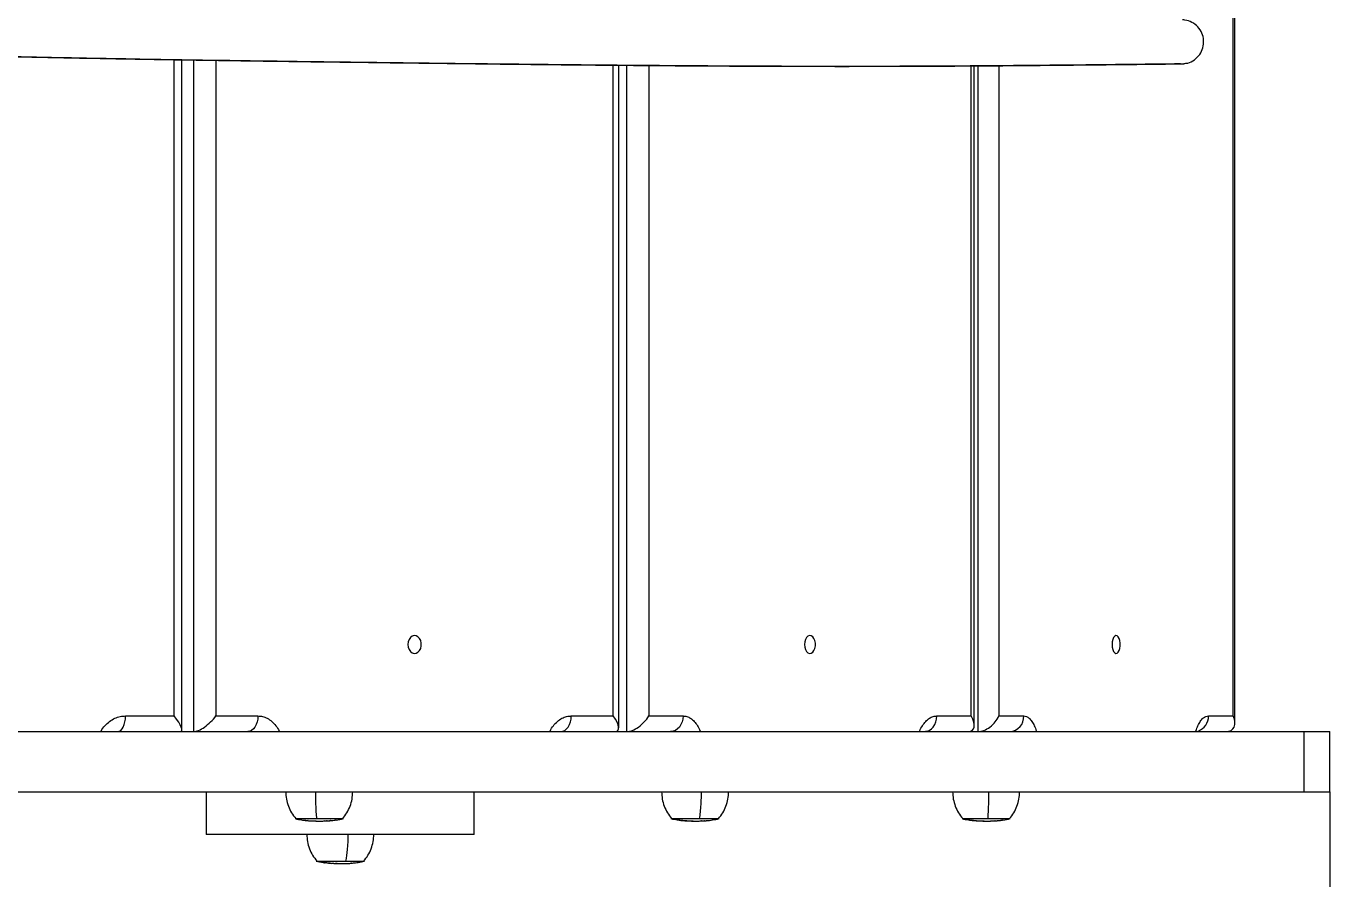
# Model space of a CAD drawing. Header units: millimetres. Extents: x -4444 to 4178, y -4283 to 3184.
# Drawn here: x 2095 to 2678, y 700 to 1082 of the extents above; entities that cross this region are included whole.
import ezdxf

# ---------------------------------------------------------------- set-up
doc = ezdxf.new("R2010")
doc.units = ezdxf.units.MM
doc.layers.add('DIKOM_ОБЪЕКТ', color=7, linetype='Continuous')
doc.layers.add('DIKOM_РАЗМЕР_ОБЪЕКТА', color=7, linetype='Continuous')
doc.styles.add('style1', font='arial.ttf', dxfattribs={"width": 0.8})
doc.dimstyles.new('1-50', dxfattribs={"dimtxt": 300, "dimasz": 200, "dimexe": 100, "dimexo": 0, "dimgap": 100, "dimtad": 1, "dimtxsty": 'style1', "dimcen": 200, "dimclrd": 7, "dimclre": 7, "dimclrt": 7, "dimadec": 1, "dimazin": 2, "dimtfac": 1, "dimtmove": 0, "dimatfit": 2, "dimfxl": 0, "dimlwd": 25, "dimlwe": 18, "dimarcsym": 0})

# ---------------------------------------------------------------- blocks, each defined once
blk = doc.blocks.new('*D9')
at = {"layer": 'Defpoints', "color": 0, "transparency": 16777216}
for p in [(-2113.42, 739.21), (2678.46, 739.21), (2678.46, -2367.61)]:
    blk.add_point(p, dxfattribs=at)
at = {"layer": 'DIKOM_РАЗМЕР_ОБЪЕКТА', "color": 7, "lineweight": 18, "transparency": 16777216}
for p, q in [((-2113.42, 739.21), (-2113.42, -2467.61)), ((2678.46, 739.21), (2678.46, -2467.61))]:
    blk.add_line(p, q, dxfattribs=at)
at = {"layer": 'DIKOM_РАЗМЕР_ОБЪЕКТА', "color": 7, "lineweight": 25, "transparency": 16777216}
blk.add_line((-1913.42, -2367.61), (2478.46, -2367.61), dxfattribs=at)
at = {"layer": 'DIKOM_РАЗМЕР_ОБЪЕКТА', "color": 7, "transparency": 16777216}
for points in [[(-1913.42, -2334.27), (-1913.42, -2400.94), (-2113.42, -2367.61)], [(2478.46, -2334.27), (2478.46, -2400.94), (2678.46, -2367.61)]]:
    blk.add_solid(points, dxfattribs=at)
at = {"layer": 'DIKOM_РАЗМЕР_ОБЪЕКТА', "color": 7, "transparency": 16777216, "insert": (158.47, -2114.43), "char_height": 300, "attachment_point": 5, "style": 'style1'}
blk.add_mtext('4800', dxfattribs=at)

msp = doc.modelspace()

# ---------------------------------------------------------------- linework, layer by layer
at = {"layer": 'DIKOM_ОБЪЕКТ', "color": 7, "linetype": 'Continuous', "lineweight": 15}
for p, q in [((2635.918, 770.102), (2635.918, 1408.326)), ((2635.188, 773.214), (2635.188, 1405.214)), ((2160.892, 773.214), (2160.892, 1067.137)), ((2164.414, 767.139), (2164.414, 1067.078)), ((2169.768, 766.214), (2169.768, 1066.996)), ((2179.644, 1066.846), (2179.644, 773.214)), ((2357.597, 773.214), (2357.597, 1064.679)), ((2359.999, 767.936), (2359.999, 1064.657)), ((2363.717, 766.214), (2363.717, 1064.627)), ((2373.536, 1064.548), (2373.536, 773.214)), ((2517.756, 773.214), (2517.756, 1064.369)), ((2519.215, 768.937), (2519.215, 1064.378)), ((2520.884, 766.214), (2520.884, 1064.389)), ((2530.266, 1064.457), (2530.266, 773.214)), ((2139.195, 773.214), (2160.892, 773.214)), ((2179.644, 773.214), (2198.495, 773.214)), ((2338.746, 773.214), (2357.597, 773.214)), ((2373.536, 773.214), (2388.813, 773.214)), ((2502.478, 773.214), (2517.756, 773.214)), ((2530.266, 773.214), (2541.381, 773.214)), ((2624.074, 773.214), (2635.188, 773.214)), ((1465.384, 766.214), (2666.92, 766.214)), ((2135.748, 766.214), (2136.35, 766.331)), ((2334.405, 766.214), (2334.985, 766.331)), ((2666.92, 739.214), (2666.92, 766.214)), ((2666.92, 766.214), (2678.457, 766.214)), ((2678.457, 739.214), (2678.457, 766.214)), ((1465.384, 739.214), (2666.92, 739.214)), ((2175.361, 739.214), (2175.361, 720.166)), ((2295.36, 720.166), (2295.36, 739.214)), ((2666.92, 739.214), (2678.457, 739.214)), ((2215.118, 727.214), (2224.803, 727.214)), ((2218.068, 726.672), (2217.983, 726.67)), ((2217.983, 726.67), (2218.435, 726.603)), ((2218.435, 726.603), (2218.525, 726.6)), ((2219.214, 726.51), (2219.435, 726.471)), ((2219.435, 726.471), (2219.891, 726.42)), ((2219.685, 726.435), (2219.685, 726.443)), ((2219.694, 726.434), (2219.685, 726.435)), ((2219.694, 726.434), (2219.694, 726.442)), ((2219.891, 726.42), (2220.346, 726.384)), ((2220.876, 726.325), (2221.328, 726.289)), ((2220.992, 726.322), (2220.876, 726.325)), ((2221.328, 726.289), (2221.449, 726.291)), ((2222.498, 726.207), (2224.377, 726.162)), ((2222.54, 726.186), (2222.54, 726.171)), ((2224.803, 727.214), (2236.718, 727.214)), ((2224.862, 726.162), (2225.632, 726.162)), ((2225.476, 726.162), (2225.788, 726.162)), ((2225.632, 726.162), (2225.708, 726.162)), ((2226.071, 726.162), (2226.302, 726.162)), ((2226.087, 726.162), (2226.322, 726.162)), ((2226.328, 726.162), (2227.378, 726.162)), ((2227.358, 726.162), (2227.523, 726.162)), ((2227.523, 726.162), (2228.056, 726.169)), ((2227.929, 726.181), (2228.381, 726.194)), ((2228.056, 726.169), (2227.929, 726.181)), ((2228.056, 726.169), (2228.056, 726.184)), ((2228.381, 726.194), (2228.578, 726.192)), ((2229.195, 726.228), (2229.647, 726.254)), ((2229.401, 726.232), (2229.195, 726.228)), ((2229.647, 726.254), (2229.858, 726.257)), ((2230.589, 726.285), (2230.508, 726.279)), ((2230.961, 726.314), (2233.016, 726.544)), ((2231.959, 726.459), (2233.219, 726.625)), ((2232.045, 726.453), (2232.809, 726.55)), ((2232.809, 726.571), (2232.809, 726.55)), ((2233.219, 726.625), (2233.468, 726.631)), ((2383.407, 727.214), (2396.258, 727.214)), ((2386.254, 726.678), (2386.85, 726.67)), ((2387.297, 726.603), (2386.741, 726.593)), ((2386.741, 726.593), (2386.75, 726.592)), ((2386.85, 726.67), (2387.297, 726.603)), ((2387.066, 726.567), (2388.284, 726.471)), ((2388.093, 726.448), (2387.332, 726.53)), ((2388.284, 726.471), (2388.735, 726.42)), ((2388.383, 726.435), (2388.383, 726.46)), ((2388.393, 726.434), (2388.383, 726.435)), ((2388.393, 726.434), (2388.393, 726.459)), ((2388.451, 726.408), (2388.451, 726.452)), ((2388.68, 726.372), (2388.451, 726.408)), ((2388.735, 726.42), (2389.079, 726.331)), ((2389.217, 726.318), (2389.707, 726.325)), ((2390.153, 726.289), (2389.68, 726.294)), ((2389.707, 726.325), (2390.153, 726.289)), ((2390.786, 726.207), (2392.665, 726.162)), ((2393.17, 726.162), (2393.497, 726.162)), ((2393.497, 726.162), (2394.346, 726.162)), ((2394.247, 726.162), (2394.446, 726.162)), ((2394.85, 726.162), (2394.996, 726.162)), ((2395.012, 726.162), (2395.682, 726.162)), ((2396.258, 727.214), (2405.007, 727.214)), ((2396.435, 726.169), (2396.669, 726.181)), ((2396.669, 726.181), (2397.115, 726.194)), ((2397.115, 726.194), (2396.902, 726.193)), ((2397.735, 726.23), (2397.918, 726.228)), ((2397.918, 726.228), (2398.364, 726.254)), ((2398.364, 726.254), (2398.198, 726.255)), ((2400.612, 726.453), (2401.366, 726.55)), ((2400.646, 726.459), (2401.89, 726.625)), ((2401.224, 726.536), (2401.327, 726.548)), ((2513.728, 727.214), (2525.397, 727.214)), ((2516.693, 726.675), (2516.876, 726.67)), ((2516.876, 726.67), (2517.329, 726.603)), ((2517.329, 726.603), (2517.15, 726.595)), ((2517.406, 726.562), (2518.331, 726.471)), ((2518.256, 726.448), (2517.785, 726.511)), ((2518.331, 726.471), (2518.788, 726.42)), ((2518.489, 726.435), (2518.489, 726.453)), ((2518.498, 726.434), (2518.489, 726.435)), ((2518.498, 726.434), (2518.498, 726.452)), ((2518.884, 726.385), (2518.615, 726.408)), ((2518.788, 726.42), (2519.294, 726.35)), ((2519.612, 726.32), (2519.775, 726.325)), ((2519.775, 726.325), (2520.228, 726.289)), ((2520.228, 726.289), (2520.068, 726.293)), ((2521.107, 726.207), (2522.977, 726.162)), ((2521.124, 726.206), (2521.13, 726.206)), ((2521.127, 726.206), (2521.127, 726.175)), ((2523.629, 726.162), (2523.512, 726.163)), ((2523.616, 726.162), (2523.681, 726.162)), ((2523.681, 726.162), (2524.499, 726.162)), ((2524.385, 726.162), (2524.629, 726.162)), ((2524.997, 726.162), (2525.155, 726.162)), ((2525.156, 726.162), (2526.002, 726.162)), ((2525.397, 727.214), (2535.328, 727.214)), ((2525.979, 726.162), (2525.989, 726.162)), ((2526.454, 726.166), (2526.744, 726.169)), ((2526.744, 726.169), (2526.843, 726.181)), ((2526.843, 726.181), (2527.296, 726.194)), ((2527.296, 726.194), (2527.182, 726.192)), ((2528.003, 726.23), (2528.112, 726.228)), ((2528.112, 726.228), (2528.565, 726.254)), ((2528.565, 726.254), (2528.459, 726.256)), ((2529.549, 726.316), (2529.549, 726.313)), ((2529.571, 726.314), (2530.037, 726.366)), ((2530.881, 726.459), (2532.144, 726.625)), ((2530.893, 726.453), (2531.658, 726.55)), ((2530.987, 726.473), (2531.607, 726.542)), ((2531.658, 726.55), (2531.607, 726.542)), ((2532.144, 726.625), (2532.061, 726.628)), ((2295.36, 720.166), (2175.361, 720.166)), ((2224.561, 708.166), (2246.161, 708.166)), ((2227.677, 707.577), (2228.468, 707.585)), ((2228.212, 707.505), (2227.677, 707.577)), ((2228.96, 707.405), (2228.212, 707.502)), ((2228.468, 707.585), (2229.651, 707.424)), ((2228.911, 707.411), (2228.79, 707.427)), ((2228.818, 707.508), (2228.818, 707.537)), ((2228.818, 707.508), (2229.551, 707.413)), ((2229.551, 707.438), (2229.551, 707.413)), ((2231.339, 707.207), (2231.966, 707.212)), ((2232.408, 707.186), (2231.618, 707.18)), ((2231.966, 707.212), (2232.408, 707.186)), ((2233.266, 707.119), (2233.135, 707.12)), ((2233.205, 707.151), (2233.648, 707.137)), ((2233.648, 707.137), (2233.27, 707.12)), ((2234.019, 707.114), (2233.838, 707.114)), ((2233.886, 707.113), (2233.91, 707.113)), ((2233.91, 707.113), (2234.511, 707.113)), ((2235.482, 707.114), (2235.732, 707.114)), ((2235.485, 707.113), (2235.694, 707.113)), ((2235.694, 707.113), (2236.435, 707.113)), ((2235.732, 707.114), (2236.017, 707.115)), ((2236.9, 707.114), (2237.678, 707.132)), ((2237.95, 707.139), (2238.781, 707.159)), ((2239.923, 707.246), (2240.113, 707.248)), ((2240.113, 707.248), (2240.803, 707.306)), ((2240.451, 707.27), (2240.437, 707.269)), ((2240.803, 707.306), (2240.865, 707.319)), ((2242.775, 707.538), (2243.389, 707.63))]:
    msp.add_line(p, q, dxfattribs=at)
at = {"layer": 'DIKOM_ОБЪЕКТ', "color": 7, "linetype": 'Continuous', "lineweight": 15, "flags": 128}
for points in [[(2265.605, 805.214), (2265.739, 804.035), (2266.129, 802.961), (2266.74, 802.087), (2267.519, 801.491), (2268.395, 801.225), (2269.292, 801.315), (2270.129, 801.75), (2270.832, 802.494), (2271.338, 803.479), (2271.603, 804.618), (2271.603, 805.81), (2271.338, 806.95), (2270.832, 807.935), (2270.129, 808.678), (2269.292, 809.114), (2268.395, 809.203), (2267.519, 808.938), (2266.74, 808.342), (2266.129, 807.468), (2265.739, 806.393), (2265.605, 805.214)], [(2443.201, 805.214), (2443.31, 804.035), (2443.626, 802.961), (2444.122, 802.087), (2444.753, 801.491), (2445.463, 801.225), (2446.19, 801.315), (2446.868, 801.75), (2447.438, 802.494), (2447.848, 803.479), (2448.063, 804.618), (2448.063, 805.81), (2447.848, 806.95), (2447.438, 807.935), (2446.868, 808.678), (2446.19, 809.114), (2445.463, 809.203), (2444.753, 808.938), (2444.122, 808.342), (2443.626, 807.468), (2443.31, 806.393), (2443.201, 805.214)], [(2580.949, 805.214), (2581.028, 804.035), (2581.258, 802.961), (2581.619, 802.087), (2582.078, 801.491), (2582.594, 801.225), (2583.123, 801.315), (2583.617, 801.75), (2584.031, 802.494), (2584.329, 803.479), (2584.486, 804.618), (2584.486, 805.81), (2584.329, 806.95), (2584.031, 807.935), (2583.617, 808.678), (2583.123, 809.114), (2582.594, 809.203), (2582.078, 808.938), (2581.619, 808.342), (2581.258, 807.468), (2581.028, 806.393), (2580.949, 805.214)], [(2135.717, 766.214), (2136.396, 766.349), (2137.048, 766.747), (2137.649, 767.394), (2138.176, 768.265), (2138.609, 769.325), (2138.93, 770.535), (2139.128, 771.849), (2139.195, 773.214)], [(2198.495, 773.214), (2198.407, 771.849), (2198.145, 770.535), (2197.72, 769.325), (2197.148, 768.265), (2196.452, 767.394), (2195.657, 766.747), (2194.794, 766.349), (2193.897, 766.214)], [(2334.148, 766.214), (2335.045, 766.349), (2335.908, 766.747), (2336.703, 767.394), (2337.4, 768.265), (2337.971, 769.325), (2338.396, 770.535), (2338.658, 771.849), (2338.746, 773.214)], [(2388.813, 773.214), (2388.707, 771.849), (2388.392, 770.535), (2387.88, 769.325), (2387.19, 768.265), (2386.351, 767.394), (2385.393, 766.747), (2384.353, 766.349), (2383.272, 766.214)], [(2497.603, 766.265), (2498.018, 766.349), (2499.058, 766.747), (2500.016, 767.394), (2500.855, 768.265), (2501.544, 769.325), (2502.056, 770.535), (2502.372, 771.849), (2502.478, 773.214)]]:
    msp.add_lwpolyline(points, dxfattribs=at)
at = {"layer": 'DIKOM_ОБЪЕКТ', "color": 7, "linetype": 'Continuous', "lineweight": 15}
for centre, radius, start, end in [((2534.724, 772.868), 6.665, 273.321847, 2.974085), ((2617.122, 773.011), 6.954, 289.921233, 1.674193), ((2224.444, 767.997), 41.836, 257.120378, 261.227839), ((2224.444, 767.997), 41.836, 261.861901, 262.814776), ((2224.444, 767.997), 41.836, 263.320996, 263.770984), ((2224.444, 767.997), 41.836, 264.377936, 265.267529), ((2224.444, 767.997), 41.836, 265.89476, 266.843853), ((2227.393, 767.997), 41.836, 271.622286, 272.750673), ((2227.393, 767.997), 41.836, 273.378013, 274.379766), ((2227.393, 767.997), 41.836, 278.355432, 282.879622), ((2392.733, 767.997), 41.836, 257.120378, 261.087593), ((2392.733, 767.997), 41.836, 262.228688, 264.440525), ((2392.733, 767.997), 41.836, 264.990071, 265.181134), ((2392.733, 767.997), 41.836, 265.815107, 266.776901), ((2395.682, 767.997), 41.836, 270, 271.034625), ((2395.682, 767.997), 41.836, 271.669676, 272.812194), ((2395.682, 767.997), 41.836, 273.447581, 274.767099), ((2395.682, 767.997), 41.836, 278.67516, 282.879622), ((2523.053, 767.997), 41.836, 257.120378, 261.249644), ((2523.053, 767.997), 41.836, 261.883892, 262.238136), ((2523.053, 767.997), 41.836, 262.763064, 264.280212), ((2523.053, 767.997), 41.836, 264.844431, 265.282036), ((2523.053, 767.997), 41.836, 265.907203, 266.751927), ((2526.002, 767.997), 41.836, 270, 270.616922), ((2526.002, 767.997), 41.836, 271.614744, 272.740511), ((2526.002, 767.997), 41.836, 273.366505, 274.426539), ((2526.002, 767.997), 41.836, 278.333277, 282.879622), ((2233.886, 748.949), 41.836, 257.120378, 261.430588), ((2233.886, 748.949), 41.836, 265.007246, 266.509509), ((2236.835, 748.949), 41.836, 273.193349, 274.233796), ((2236.835, 748.949), 41.836, 274.87368, 274.983115), ((2236.835, 748.949), 41.836, 275.529307, 277.995019), ((2236.835, 748.949), 41.836, 278.99811, 282.879622)]:
    msp.add_arc(centre, radius, start, end, dxfattribs=at)
for centre, major_axis, ratio, start_param, end_param in [((2157.415, 773.214), (6.765, -6.765), 0.2659519, 6.0232504, 7.5940467), ((2175.046, 773.214), (6.555, 6.555), 0.3744676, 3.4998965, 5.0706929), ((2352.999, 773.214), (-6.555, 6.555), 0.3744676, 2.7832888, 4.3540851), ((2367.995, 773.214), (6.283, 6.283), 0.4913116, 3.5982654, 5.1690618), ((2512.215, 773.214), (-6.283, 6.283), 0.4913116, 2.6849199, 4.2557162), ((2523.996, 773.214), (5.949, 5.949), 0.6200636, 3.6966343, 5.2674307), ((2628.918, 773.214), (5.949, -5.949), 0.6200636, 5.7281436, 7.29894)]:
    msp.add_ellipse(centre, major_axis=major_axis, ratio=ratio, start_param=start_param, end_param=end_param, dxfattribs=at)
for points, knots in [([(2611.527, 1065.294), (2604.505, 1065.212), (2590.466, 1065.048), (2569.261, 1064.812), (2547.769, 1064.596), (2525.846, 1064.412), (2503.349, 1064.27), (2480.133, 1064.18), (2456.726, 1064.152), (2433.058, 1064.193), (2409.228, 1064.295), (2384.633, 1064.451), (2359.342, 1064.656), (2333.431, 1064.905), (2308.238, 1065.176), (2283.908, 1065.459), (2260.55, 1065.746), (2236.945, 1066.047), (2213.143, 1066.36), (2189.019, 1066.698), (2164.484, 1067.07), (2142.036, 1067.446), (2121.794, 1067.817), (2103.916, 1068.169), (2085.697, 1068.556), (2067.107, 1068.981), (2048.116, 1069.448), (2028.692, 1069.961), (2008.81, 1070.522), (1987.881, 1071.154), (1965.884, 1071.86), (1942.918, 1072.627), (1919.645, 1073.425), (1896.182, 1074.24), (1872.641, 1075.057), (1850.825, 1075.804), (1830.821, 1076.473), (1812.665, 1077.064), (1794.774, 1077.626), (1777.234, 1078.153), (1760.127, 1078.638), (1743.538, 1079.075), (1727.551, 1079.457), (1712.255, 1079.777), (1697.728, 1080.03), (1683.903, 1080.224), (1670.727, 1080.364), (1657.389, 1080.462), (1643.955, 1080.514), (1630.459, 1080.52), (1617.521, 1080.487), (1602.035, 1080.411), (1584.33, 1080.272), (1564.7, 1080.05), (1545.804, 1079.784), (1527.41, 1079.487), (1509.283, 1079.171), (1493.616, 1078.894), (1480.237, 1078.666), (1469.031, 1078.496), (1457.372, 1078.356), (1445.922, 1078.256), (1437.908, 1078.233), (1434.289, 1078.223)], [0, 0, 0, 0, 0.0240196, 0.0480246, 0.0720015, 0.0959393, 0.119831, 0.1436744, 0.167474, 0.1892628, 0.2110466, 0.2328499, 0.2546928, 0.2765913, 0.2985582, 0.3174489, 0.3364016, 0.3554202, 0.3744955, 0.393587, 0.4126528, 0.4316576, 0.4446742, 0.4576441, 0.4705647, 0.4834371, 0.4962661, 0.5090612, 0.5218361, 0.5346105, 0.5484335, 0.5623093, 0.5762459, 0.5902398, 0.6042823, 0.6183651, 0.6294504, 0.6405333, 0.6515944, 0.6626199, 0.673602, 0.68454, 0.6954415, 0.7063238, 0.7172129, 0.7281314, 0.7390908, 0.7500941, 0.7631109, 0.7761607, 0.7892129, 0.8022314, 0.824553, 0.8467965, 0.8689983, 0.8911872, 0.913386, 0.9356147, 0.9489694, 0.9623259, 0.9756749, 0.9890146, 1, 1, 1, 1]), ([(1434.332, 1078.273), (1436.27, 1078.274), (1442.307, 1078.279), (1451.671, 1078.338), (1463.634, 1078.449), (1475.898, 1078.615), (1488.638, 1078.825), (1501.028, 1079.042), (1515.022, 1079.288), (1530.679, 1079.559), (1548.258, 1079.841), (1566.256, 1080.092), (1584.919, 1080.303), (1601.747, 1080.438), (1616.491, 1080.514), (1628.846, 1080.551), (1641.703, 1080.553), (1655.146, 1080.513), (1668.478, 1080.426), (1681.637, 1080.296), (1694.537, 1080.126), (1708.05, 1079.905), (1722.236, 1079.626), (1737.087, 1079.288), (1753.13, 1078.883), (1770.363, 1078.409), (1788.751, 1077.868), (1807.559, 1077.284), (1826.692, 1076.666), (1846.054, 1076.022), (1869.272, 1075.231), (1896.318, 1074.293), (1927.003, 1073.229), (1954.955, 1072.28), (1980.047, 1071.461), (2002.279, 1070.773), (2023.907, 1070.149), (2044.98, 1069.584), (2065.406, 1069.076), (2085.227, 1068.619), (2104.48, 1068.209), (2123.32, 1067.838), (2144.963, 1067.444), (2169.207, 1067.043), (2195.909, 1066.645), (2222.118, 1066.287), (2247.998, 1065.952), (2273.669, 1065.63), (2301.194, 1065.302), (2330.421, 1064.98), (2361.104, 1064.684), (2385.723, 1064.489), (2404.554, 1064.37), (2417.819, 1064.301), (2430.526, 1064.25), (2442.617, 1064.217), (2452.141, 1064.204), (2459.327, 1064.202), (2464.363, 1064.203), (2469.383, 1064.207), (2474.616, 1064.215), (2480.28, 1064.227), (2486.353, 1064.243), (2492.803, 1064.266), (2499.6, 1064.295), (2506.845, 1064.331), (2514.524, 1064.375), (2522.975, 1064.43), (2532.215, 1064.499), (2542.264, 1064.582), (2552.819, 1064.679), (2563.876, 1064.788), (2575.439, 1064.911), (2587.519, 1065.045), (2600.13, 1065.191), (2608.711, 1065.292), (2613.101, 1065.344)], [0, 0, 0, 0, 0.0057796, 0.018006, 0.0299728, 0.045607, 0.0609064, 0.0760709, 0.0911026, 0.1123564, 0.1334486, 0.1545487, 0.1756826, 0.1968863, 0.2093799, 0.2219166, 0.2344659, 0.2469974, 0.2594874, 0.2698528, 0.2801788, 0.2904725, 0.3007496, 0.3110336, 0.3213438, 0.3329268, 0.3445528, 0.3562185, 0.3679123, 0.3796162, 0.3913107, 0.4096553, 0.4279356, 0.4461242, 0.4599466, 0.4737235, 0.4874823, 0.5012499, 0.5150461, 0.5286275, 0.5422378, 0.5558784, 0.5695475, 0.5902998, 0.6110968, 0.6318993, 0.6526543, 0.6733559, 0.6940234, 0.7199073, 0.7457555, 0.7715854, 0.7837633, 0.7957578, 0.8073929, 0.8186725, 0.8296, 0.8345797, 0.8394833, 0.8443109, 0.8493684, 0.8550274, 0.8612898, 0.8677479, 0.8747441, 0.8822795, 0.8903551, 0.898972, 0.9092294, 0.9201636, 0.9317755, 0.9440658, 0.9570343, 0.9706807, 0.9850033, 1, 1, 1, 1]), ([(2613.077, 1065.482), (2613.666, 1065.523), (2615.369, 1065.643), (2617.916, 1067.044), (2620.293, 1069.418), (2621.729, 1072.496), (2622.07, 1075.862), (2621.276, 1079.154), (2619.436, 1081.999), (2616.76, 1084.065), (2614.277, 1084.916), (2612.826, 1085.033), (2612.48, 1085.061)], [0, 0, 0, 0, 0.0599767, 0.1730463, 0.286124, 0.3991987, 0.5122706, 0.6253429, 0.7384219, 0.8514856, 0.9645593, 1, 1, 1, 1]), ([(2128.205, 766.214), (2128.236, 766.284), (2128.672, 767.272), (2129.956, 768.875), (2131.997, 770.852), (2134.341, 772.23), (2136.765, 773.066), (2138.401, 773.166), (2139.195, 773.214)], [0, 0, 0, 0, 0.0155348, 0.2203584, 0.4251864, 0.6257541, 0.8183277, 1, 1, 1, 1]), ([(2198.495, 773.214), (2199.185, 773.166), (2200.606, 773.066), (2202.712, 772.229), (2204.748, 770.852), (2206.523, 768.876), (2207.636, 767.271), (2208.017, 766.284), (2208.043, 766.214)], [0, 0, 0, 0, 0.1816865, 0.3742471, 0.5748124, 0.7796401, 0.9844565, 1, 1, 1, 1]), ([(2329.198, 766.214), (2329.225, 766.284), (2329.604, 767.272), (2330.719, 768.875), (2332.493, 770.852), (2334.529, 772.229), (2336.635, 773.066), (2338.056, 773.166), (2338.746, 773.214)], [0, 0, 0, 0, 0.0155381, 0.220364, 0.4251938, 0.6257604, 0.8183229, 1, 1, 1, 1]), ([(2388.813, 773.214), (2389.373, 773.166), (2390.524, 773.066), (2392.231, 772.229), (2393.881, 770.852), (2395.319, 768.876), (2396.222, 767.271), (2396.53, 766.284), (2396.552, 766.214)], [0, 0, 0, 0, 0.1816796, 0.3742396, 0.5748129, 0.7796398, 0.9844593, 1, 1, 1, 1]), ([(2494.74, 766.214), (2494.762, 766.284), (2495.07, 767.271), (2495.973, 768.875), (2497.41, 770.852), (2499.061, 772.229), (2500.767, 773.066), (2501.919, 773.166), (2502.478, 773.214)], [0, 0, 0, 0, 0.0155407, 0.2203665, 0.425185, 0.6257585, 0.8183202, 1, 1, 1, 1]), ([(2541.381, 773.214), (2541.788, 773.166), (2542.626, 773.066), (2543.867, 772.229), (2545.068, 770.852), (2546.114, 768.875), (2546.771, 767.272), (2546.995, 766.284), (2547.01, 766.214)], [0, 0, 0, 0, 0.1816824, 0.374241, 0.5748095, 0.7796373, 0.984463, 1, 1, 1, 1]), ([(2618.444, 766.214), (2618.46, 766.284), (2618.683, 767.272), (2619.342, 768.875), (2620.387, 770.852), (2621.587, 772.229), (2622.829, 773.066), (2623.667, 773.166), (2624.074, 773.214)], [0, 0, 0, 0, 0.0155354, 0.2203637, 0.4251862, 0.6257551, 0.8183173, 1, 1, 1, 1]), ([(2497.3, 766.214), (2497.425, 766.3), (2497.722, 766.504), (2497.864, 766.394), (2497.946, 766.331)], [0, 0, 0, 0, 0.4210989, 1, 1, 1, 1]), ([(2210.918, 739.214), (2210.982, 738.133), (2211.109, 735.953), (2212.028, 732.787), (2213.418, 729.797), (2214.755, 728.071), (2215.418, 727.214)], [0, 0, 0, 0, 0.2480727, 0.5000019, 0.7519247, 1, 1, 1, 1]), ([(2224.834, 727.214), (2224.757, 728.179), (2224.603, 730.125), (2224.465, 733.287), (2224.384, 736.348), (2224.374, 738.264), (2224.369, 739.214)], [0, 0, 0, 0, 0.2781033, 0.5604605, 0.7818977, 1, 1, 1, 1]), ([(2236.418, 727.214), (2237.082, 728.071), (2238.419, 729.797), (2239.809, 732.787), (2240.728, 735.953), (2240.855, 738.133), (2240.918, 739.214)], [0, 0, 0, 0, 0.2480753, 0.4999981, 0.7519273, 1, 1, 1, 1]), ([(2379.207, 739.214), (2379.271, 738.133), (2379.398, 735.953), (2380.317, 732.787), (2381.707, 729.797), (2383.044, 728.071), (2383.707, 727.214)], [0, 0, 0, 0, 0.2480726, 0.5000016, 0.7519245, 1, 1, 1, 1]), ([(2396.201, 727.214), (2396.342, 728.179), (2396.624, 730.125), (2396.879, 733.287), (2397.027, 736.348), (2397.046, 738.264), (2397.056, 739.214)], [0, 0, 0, 0, 0.2781017, 0.5604592, 0.7818972, 1, 1, 1, 1]), ([(2404.707, 727.214), (2405.371, 728.071), (2406.708, 729.797), (2408.098, 732.787), (2409.016, 735.953), (2409.144, 738.133), (2409.207, 739.214)], [0, 0, 0, 0, 0.2480664, 0.4999986, 0.7519242, 1, 1, 1, 1]), ([(2509.528, 739.214), (2509.591, 738.133), (2509.718, 735.953), (2510.637, 732.787), (2512.027, 729.797), (2513.364, 728.071), (2514.028, 727.214)], [0, 0, 0, 0, 0.2480734, 0.5000033, 0.7519347, 1, 1, 1, 1]), ([(2525.373, 727.214), (2525.433, 728.179), (2525.553, 730.125), (2525.661, 733.287), (2525.724, 736.348), (2525.732, 738.264), (2525.736, 739.214)], [0, 0, 0, 0, 0.278102, 0.5604603, 0.7818981, 1, 1, 1, 1]), ([(2535.028, 727.214), (2535.691, 728.071), (2537.028, 729.797), (2538.418, 732.787), (2539.337, 735.953), (2539.464, 738.133), (2539.528, 739.214)], [0, 0, 0, 0, 0.2480741, 0.5000036, 0.7519267, 1, 1, 1, 1]), ([(2219.685, 726.435), (2219.664, 726.437), (2219.633, 726.44), (2219.59, 726.444), (2219.567, 726.447), (2219.556, 726.448)], [0, 0, 0, 0, 0.4999422, 0.7499251, 1, 1, 1, 1]), ([(2219.907, 726.408), (2219.886, 726.411), (2219.843, 726.415), (2219.77, 726.424), (2219.723, 726.431), (2219.694, 726.434)], [0, 0, 0, 0, 0.2834648, 0.5670377, 1, 1, 1, 1]), ([(2222.139, 726.226), (2222.141, 726.226), (2222.146, 726.225), (2222.4, 726.216), (2222.793, 726.203), (2223.222, 726.19), (2223.489, 726.183), (2223.581, 726.181)], [0, 0, 0, 0, 0.1440714, 0.3911523, 0.6383093, 0.8754645, 1, 1, 1, 1]), ([(2222.56, 726.205), (2222.559, 726.205), (2222.556, 726.204), (2222.69, 726.2), (2222.948, 726.192), (2223.283, 726.183), (2223.518, 726.177), (2223.628, 726.175)], [0, 0, 0, 0, 0.1199792, 0.354961, 0.5907956, 0.8096286, 1, 1, 1, 1]), ([(2223.581, 726.181), (2223.768, 726.177), (2224.124, 726.169), (2224.58, 726.162), (2224.786, 726.162), (2224.869, 726.162)], [0, 0, 0, 0, 0.3998833, 0.7592353, 1, 1, 1, 1]), ([(2223.628, 726.175), (2223.808, 726.171), (2224.114, 726.165), (2224.489, 726.162), (2224.703, 726.162), (2224.768, 726.162), (2224.781, 726.163)], [0, 0, 0, 0, 0.3855526, 0.657351, 0.9283085, 1, 1, 1, 1]), ([(2224.371, 726.162), (2224.373, 726.162), (2224.377, 726.162), (2224.537, 726.162), (2224.625, 726.162)], [0, 0, 0, 0, 0.4514604, 1, 1, 1, 1]), ([(2224.435, 726.162), (2224.477, 726.162), (2224.567, 726.162), (2224.796, 726.162), (2224.919, 726.162)], [0, 0, 0, 0, 0.462951, 1, 1, 1, 1]), ([(2225.476, 726.162), (2225.567, 726.162), (2225.771, 726.162), (2225.974, 726.162), (2226.087, 726.162)], [0, 0, 0, 0, 0.4480469, 1, 1, 1, 1]), ([(2230.538, 726.287), (2230.538, 726.288), (2230.537, 726.291), (2230.712, 726.315), (2230.96, 726.346), (2231.375, 726.392), (2231.727, 726.432), (2231.959, 726.459)], [0, 0, 0, 0, 0.1888275, 0.3827338, 0.5394394, 0.6957954, 1, 1, 1, 1]), ([(2231.058, 726.323), (2231.023, 726.32), (2230.979, 726.316), (2230.964, 726.315), (2230.961, 726.315)], [0, 0, 0, 0, 0.7845138, 1, 1, 1, 1]), ([(2230.97, 726.321), (2230.966, 726.321), (2230.959, 726.323), (2231.062, 726.338), (2231.238, 726.361), (2231.536, 726.395), (2231.828, 726.428), (2232.009, 726.449), (2232.045, 726.453)], [0, 0, 0, 0, 0.152983, 0.3428924, 0.4976941, 0.6872825, 0.9362958, 1, 1, 1, 1]), ([(2232.809, 726.55), (2232.847, 726.543), (2232.94, 726.527), (2233.032, 726.545), (2233.086, 726.556)], [0, 0, 0, 0, 0.4124823, 1, 1, 1, 1]), ([(2388.383, 726.435), (2388.335, 726.437), (2388.264, 726.44), (2388.166, 726.444), (2388.117, 726.447), (2388.093, 726.448)], [0, 0, 0, 0, 0.4998506, 0.7499125, 1, 1, 1, 1]), ([(2388.451, 726.408), (2388.444, 726.411), (2388.431, 726.415), (2388.409, 726.424), (2388.399, 726.431), (2388.393, 726.434)], [0, 0, 0, 0, 0.2835591, 0.5670372, 1, 1, 1, 1]), ([(2390.45, 726.225), (2390.407, 726.227), (2390.323, 726.23), (2390.376, 726.23), (2390.402, 726.23)], [0, 0, 0, 0, 0.5206735, 1, 1, 1, 1]), ([(2390.402, 726.23), (2390.479, 726.229), (2390.608, 726.227), (2391.076, 726.216), (2391.571, 726.203), (2392.032, 726.19), (2392.298, 726.183), (2392.389, 726.181)], [0, 0, 0, 0, 0.3039243, 0.5048918, 0.70592, 0.8987955, 1, 1, 1, 1]), ([(2390.832, 726.205), (2390.821, 726.206), (2390.802, 726.207), (2390.835, 726.206), (2390.848, 726.206)], [0, 0, 0, 0, 0.6022636, 1, 1, 1, 1]), ([(2390.848, 726.206), (2390.894, 726.206), (2390.974, 726.205), (2391.254, 726.2), (2391.596, 726.192), (2391.97, 726.183), (2392.207, 726.177), (2392.317, 726.175)], [0, 0, 0, 0, 0.2629827, 0.4597676, 0.6572928, 0.8405819, 1, 1, 1, 1]), ([(2392.317, 726.175), (2392.487, 726.171), (2392.778, 726.165), (2393.074, 726.162), (2393.163, 726.162), (2393.203, 726.162)], [0, 0, 0, 0, 0.4417751, 0.7533787, 1, 1, 1, 1]), ([(2392.389, 726.181), (2392.57, 726.177), (2392.914, 726.169), (2393.307, 726.162), (2393.451, 726.162), (2393.51, 726.162)], [0, 0, 0, 0, 0.3948181, 0.7493671, 1, 1, 1, 1]), ([(2392.681, 726.162), (2392.729, 726.162), (2392.823, 726.162), (2393.072, 726.162), (2393.192, 726.162)], [0, 0, 0, 0, 0.5182417, 1, 1, 1, 1]), ([(2394.247, 726.162), (2394.337, 726.162), (2394.538, 726.162), (2394.739, 726.162), (2394.85, 726.162)], [0, 0, 0, 0, 0.4479571, 1, 1, 1, 1]), ([(2399.159, 726.307), (2399.203, 726.311), (2399.32, 726.32), (2399.595, 726.346), (2400.059, 726.392), (2400.412, 726.432), (2400.646, 726.459)], [0, 0, 0, 0, 0.1322608, 0.3527195, 0.572376, 1, 1, 1, 1]), ([(2399.508, 726.338), (2399.518, 726.339), (2399.58, 726.344), (2399.766, 726.361), (2400.101, 726.395), (2400.397, 726.428), (2400.576, 726.449), (2400.612, 726.453)], [0, 0, 0, 0, 0.0441911, 0.2693405, 0.5449516, 0.9072573, 1, 1, 1, 1]), ([(2518.489, 726.435), (2518.451, 726.437), (2518.393, 726.44), (2518.315, 726.444), (2518.276, 726.447), (2518.256, 726.448)], [0, 0, 0, 0, 0.4998666, 0.7499945, 1, 1, 1, 1]), ([(2518.615, 726.408), (2518.603, 726.411), (2518.579, 726.415), (2518.537, 726.424), (2518.513, 726.431), (2518.498, 726.434)], [0, 0, 0, 0, 0.2834924, 0.5669382, 1, 1, 1, 1]), ([(2520.677, 726.23), (2520.724, 726.229), (2520.802, 726.227), (2521.215, 726.216), (2521.679, 726.203), (2522.132, 726.19), (2522.401, 726.183), (2522.494, 726.181)], [0, 0, 0, 0, 0.3039159, 0.5048639, 0.7058377, 0.8987026, 1, 1, 1, 1]), ([(2521.13, 726.206), (2521.156, 726.206), (2521.202, 726.205), (2521.438, 726.2), (2521.753, 726.192), (2522.116, 726.183), (2522.355, 726.177), (2522.466, 726.175)], [0, 0, 0, 0, 0.2629921, 0.45979, 0.6573151, 0.8406391, 1, 1, 1, 1]), ([(2522.466, 726.175), (2522.641, 726.171), (2522.941, 726.165), (2523.284, 726.161), (2523.407, 726.162), (2523.468, 726.162)], [0, 0, 0, 0, 0.4152876, 0.7081352, 1, 1, 1, 1]), ([(2522.494, 726.181), (2522.679, 726.177), (2523.031, 726.169), (2523.455, 726.162), (2523.625, 726.162), (2523.696, 726.162)], [0, 0, 0, 0, 0.3942512, 0.7483272, 1, 1, 1, 1]), ([(2522.98, 726.162), (2523.009, 726.162), (2523.067, 726.162), (2523.289, 726.162), (2523.396, 726.162)], [0, 0, 0, 0, 0.5187908, 1, 1, 1, 1]), ([(2524.385, 726.162), (2524.477, 726.162), (2524.68, 726.162), (2524.884, 726.162), (2524.997, 726.162)], [0, 0, 0, 0, 0.4479583, 1, 1, 1, 1]), ([(2529.232, 726.288), (2529.255, 726.289), (2529.306, 726.292), (2529.538, 726.315), (2529.837, 726.346), (2530.291, 726.392), (2530.646, 726.432), (2530.881, 726.459)], [0, 0, 0, 0, 0.1629922, 0.3630867, 0.524827, 0.6860619, 1, 1, 1, 1]), ([(2529.623, 726.32), (2529.638, 726.321), (2529.669, 726.322), (2529.828, 726.338), (2530.049, 726.361), (2530.378, 726.395), (2530.675, 726.428), (2530.856, 726.449), (2530.893, 726.453)], [0, 0, 0, 0, 0.1763529, 0.3610017, 0.511586, 0.6958794, 0.9379935, 1, 1, 1, 1]), ([(2220.361, 720.166), (2220.424, 719.084), (2220.552, 716.904), (2221.47, 713.738), (2222.86, 710.749), (2224.197, 709.022), (2224.861, 708.166)], [0, 0, 0, 0, 0.248075, 0.5, 0.7519236, 1, 1, 1, 1]), ([(2238.75, 720.166), (2238.732, 718.953), (2238.696, 716.509), (2238.455, 713.243), (2238.133, 710.425), (2237.866, 708.915), (2237.733, 708.166)], [0, 0, 0, 0, 0.2781023, 0.5604587, 0.7818973, 1, 1, 1, 1]), ([(2245.86, 708.166), (2246.524, 709.022), (2247.861, 710.749), (2249.251, 713.738), (2250.17, 716.904), (2250.297, 719.084), (2250.36, 720.166)], [0, 0, 0, 0, 0.2480756, 0.4999985, 0.7519275, 1, 1, 1, 1]), ([(2228.212, 707.502), (2228.295, 707.495), (2228.497, 707.479), (2228.699, 707.497), (2228.818, 707.508)], [0, 0, 0, 0, 0.4124867, 1, 1, 1, 1]), ([(2230.47, 707.267), (2230.411, 707.268), (2230.322, 707.269), (2230.065, 707.289), (2229.811, 707.312), (2229.466, 707.347), (2229.173, 707.38), (2228.996, 707.401), (2228.96, 707.405)], [0, 0, 0, 0, 0.3060782, 0.4616027, 0.5884149, 0.7437416, 0.947736, 1, 1, 1, 1]), ([(2229.551, 707.413), (2229.709, 707.394), (2229.962, 707.365), (2230.262, 707.327), (2230.452, 707.299), (2230.564, 707.275), (2230.523, 707.268), (2230.476, 707.267), (2230.47, 707.267)], [0, 0, 0, 0, 0.2300921, 0.3673511, 0.5055765, 0.6898252, 0.9568866, 1, 1, 1, 1]), ([(2229.651, 707.424), (2229.884, 707.397), (2230.25, 707.355), (2230.656, 707.304), (2230.893, 707.267), (2231.023, 707.237), (2230.95, 707.233), (2230.91, 707.23)], [0, 0, 0, 0, 0.2554199, 0.4006821, 0.5458687, 0.7494887, 1, 1, 1, 1]), ([(2230.91, 707.23), (2230.82, 707.233), (2230.683, 707.236), (2230.301, 707.267), (2230.037, 707.29), (2229.878, 707.306), (2229.838, 707.31)], [0, 0, 0, 0, 0.4876416, 0.7336599, 0.9325755, 1, 1, 1, 1]), ([(2232.645, 707.144), (2232.802, 707.137), (2232.989, 707.129), (2233.176, 707.148), (2233.205, 707.151)], [0, 0, 0, 0, 0.8429486, 1, 1, 1, 1]), ([(2233.574, 707.119), (2234.108, 707.116), (2234.714, 707.112), (2235.321, 707.115), (2235.394, 707.116)], [0, 0, 0, 0, 0.8796919, 1, 1, 1, 1]), ([(2235.394, 707.116), (2235.523, 707.115), (2235.731, 707.115), (2235.939, 707.115), (2236.017, 707.115)], [0, 0, 0, 0, 0.623728, 1, 1, 1, 1]), ([(2236.334, 707.113), (2236.461, 707.113), (2236.683, 707.113), (2236.776, 707.113), (2236.816, 707.113)], [0, 0, 0, 0, 0.5682403, 1, 1, 1, 1]), ([(2236.432, 707.114), (2236.568, 707.114), (2236.843, 707.115), (2237.381, 707.125), (2237.734, 707.133), (2237.913, 707.138)], [0, 0, 0, 0, 0.3276847, 0.6591488, 1, 1, 1, 1]), ([(2236.67, 707.113), (2236.756, 707.113), (2236.909, 707.113), (2236.909, 707.114), (2236.909, 707.114)], [0, 0, 0, 0, 0.5628247, 1, 1, 1, 1]), ([(2236.703, 707.114), (2236.757, 707.114), (2236.895, 707.114), (2237.212, 707.118), (2237.545, 707.124), (2237.748, 707.128), (2237.825, 707.13)], [0, 0, 0, 0, 0.1899683, 0.4918019, 0.8091873, 1, 1, 1, 1]), ([(2237.825, 707.13), (2237.994, 707.134), (2238.309, 707.142), (2238.606, 707.152), (2238.747, 707.157), (2238.738, 707.157), (2238.734, 707.157)], [0, 0, 0, 0, 0.3291276, 0.6116837, 0.8522495, 1, 1, 1, 1]), ([(2237.913, 707.138), (2238.13, 707.144), (2238.516, 707.155), (2238.918, 707.169), (2239.136, 707.177), (2239.159, 707.178), (2239.167, 707.179)], [0, 0, 0, 0, 0.3394023, 0.6015122, 0.863007, 1, 1, 1, 1])]:
    msp.add_open_spline(points, degree=3, knots=knots, dxfattribs=at)

# ---------------------------------------------------------------- dimensions: what is measured, and where the dimension line sits
at = {"layer": 'DIKOM_РАЗМЕР_ОБЪЕКТА'}
dim = msp.add_linear_dim(base=(2678.457, -2367.606), p1=(-2113.425, 739.208), p2=(2678.457, 739.208), text='4800', dimstyle='1-50', dxfattribs=at)
dim.commit()
dim.dimension.update_dxf_attribs({"geometry": '*D9', "text_midpoint": (158.473, -2367.606), "dimtype": 160})

doc.saveas('drawing.dxf')
